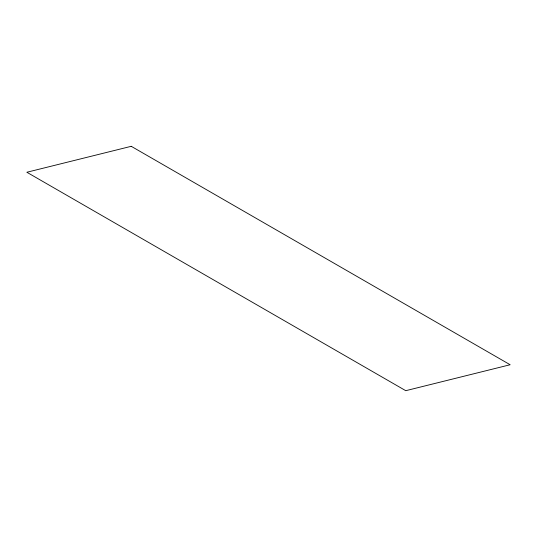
<?xml version="1.0" encoding="UTF-8"?>
<svg xmlns="http://www.w3.org/2000/svg" width="537" height="537" viewBox="0 0 537 537"><rect width="100%" height="100%" fill="white"/><g stroke="black" fill="none" stroke-linecap="round" stroke-linejoin="round"><path stroke-width="0.81" d="M131.243 146.312L26.85 172.256L405.757 390.688L510.15 364.744L131.243 146.312"/></g></svg>
